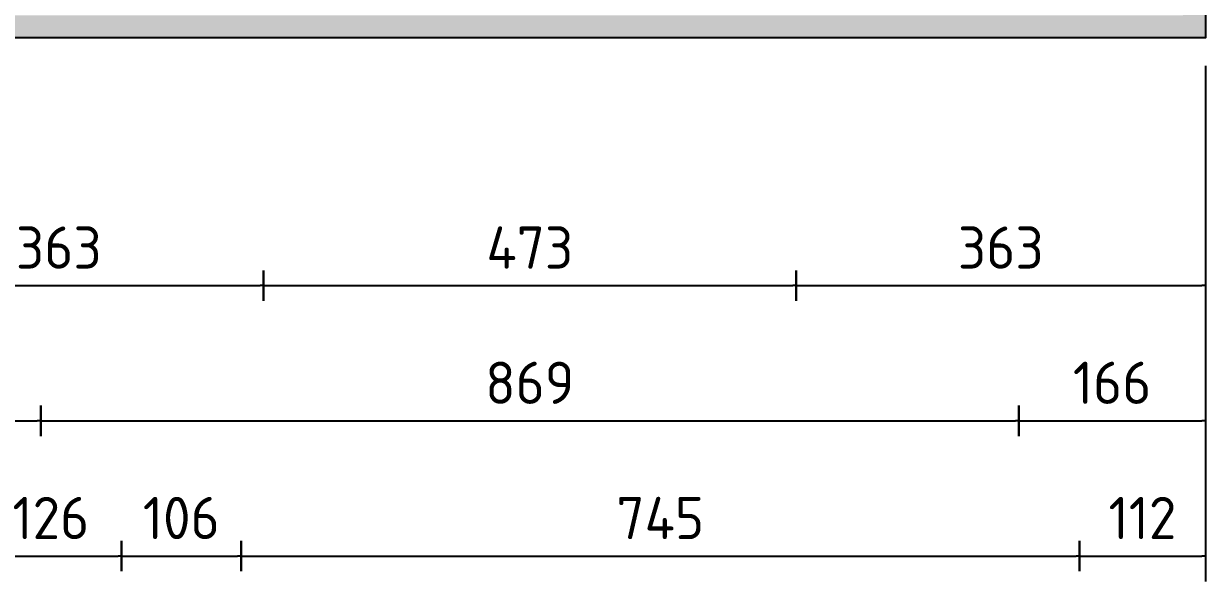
# Model space of a CAD drawing. Extents: x 0 to 420, y 0 to 297.
# Drawn here: x 172.4 to 242.4, y 142.5 to 175.5 of the extents above; entities that cross this region are included whole.
import ezdxf

# ---------------------------------------------------------------- set-up
doc = ezdxf.new("R2010")
doc.units = 0
doc.layers.get('0').update_dxf_attribs({"linetype": 'CONTINUOUS'})
doc.layers.get('DEFPOINTS').update_dxf_attribs({"linetype": 'CONTINUOUS'})
doc.layers.add('L25', color=1, linetype='CONTINUOUS')
doc.layers.add('T25', color=1, linetype='CONTINUOUS')
doc.styles.add('ISO', font='iso3098b.shx')
doc.dimstyles.new('SIGNSDIM', dxfattribs={"dimtxt": 2.5, "dimasz": 0.2, "dimexe": 1.5, "dimexo": 2, "dimgap": 1, "dimtad": 1, "dimdec": 4, "dimlfac": 15, "dimrnd": 1, "dimdsep": 46, "dimtxsty": 'ISO', "dimblk": 'SGNDIM', "dimcen": 2.5, "dimse2": 1, "dimadec": 0, "dimazin": 0, "dimtfac": 1, "dimtdec": 4, "dimtix": 1, "dimtmove": 0, "dimatfit": 3, "dimldrblk": 'SGNDIM', "dimfxl": 1, "dimtolj": 1, "dimtzin": 0, "dimarcsym": 0})

# ---------------------------------------------------------------- blocks, each defined once
blk = doc.blocks.new('SGNDIM')
for p, q in [((0, 4.5), (0, -4.5)), ((0, 0), (-1, 0))]:
    blk.add_line(p, q)
blk = doc.blocks.new('*D99')
at = {"layer": 'DEFPOINTS', "color": 0}
for p in [(234.917, 174.953), (242.367, 174.953), (242.367, 143.953)]:
    blk.add_point(p, dxfattribs=at)
at = {"layer": 'T25', "color": 0, "lineweight": -2}
for p, q in [((242.367, 172.953), (242.367, 142.453)), ((235.117, 143.953), (242.167, 143.953))]:
    blk.add_line(p, q, dxfattribs=at)
at = {"layer": 'T25', "color": 0, "lineweight": -2, "xscale": 0.2, "yscale": 0.2, "zscale": 0.2, "rotation": 180}
blk.add_blockref('SGNDIM', (234.917, 143.953), dxfattribs=at)
at = {"layer": 'T25', "color": 0, "lineweight": -2, "xscale": 0.2, "yscale": 0.2, "zscale": 0.2}
blk.add_blockref('SGNDIM', (242.367, 143.953), dxfattribs=at)
at = {"layer": 'T25', "color": 0, "insert": (238.642, 146.203), "char_height": 2.5, "attachment_point": 5, "style": 'ISO'}
blk.add_mtext('\\A1;112', dxfattribs=at)
blk = doc.blocks.new('*D100')
at = {"layer": 'DEFPOINTS', "color": 0}
for p in [(185.267, 174.953), (234.917, 174.953), (234.917, 143.953)]:
    blk.add_point(p, dxfattribs=at)
at = {"layer": 'T25', "color": 0, "lineweight": -2}
blk.add_line((185.467, 143.953), (234.717, 143.953), dxfattribs=at)
at = {"layer": 'T25', "color": 0, "lineweight": -2, "xscale": 0.2, "yscale": 0.2, "zscale": 0.2, "rotation": 180}
blk.add_blockref('SGNDIM', (185.267, 143.953), dxfattribs=at)
at = {"layer": 'T25', "color": 0, "lineweight": -2, "xscale": 0.2, "yscale": 0.2, "zscale": 0.2}
blk.add_blockref('SGNDIM', (234.917, 143.953), dxfattribs=at)
at = {"layer": 'T25', "color": 0, "insert": (210.092, 146.203), "char_height": 2.5, "attachment_point": 5, "style": 'ISO'}
blk.add_mtext('\\A1;745', dxfattribs=at)
blk = doc.blocks.new('*D101')
at = {"layer": 'DEFPOINTS', "color": 0}
for p in [(178.195, 174.953), (185.267, 174.953), (185.267, 143.953)]:
    blk.add_point(p, dxfattribs=at)
at = {"layer": 'T25', "color": 0, "lineweight": -2}
blk.add_line((178.395, 143.953), (185.067, 143.953), dxfattribs=at)
at = {"layer": 'T25', "color": 0, "lineweight": -2, "xscale": 0.2, "yscale": 0.2, "zscale": 0.2, "rotation": 180}
blk.add_blockref('SGNDIM', (178.195, 143.953), dxfattribs=at)
at = {"layer": 'T25', "color": 0, "lineweight": -2, "xscale": 0.2, "yscale": 0.2, "zscale": 0.2}
blk.add_blockref('SGNDIM', (185.267, 143.953), dxfattribs=at)
at = {"layer": 'T25', "color": 0, "insert": (181.731, 146.203), "char_height": 2.5, "attachment_point": 5, "style": 'ISO'}
blk.add_mtext('\\A1;106', dxfattribs=at)
blk = doc.blocks.new('*D102')
at = {"layer": 'DEFPOINTS', "color": 0}
for p in [(169.816, 174.953), (178.195, 174.953), (178.195, 143.953)]:
    blk.add_point(p, dxfattribs=at)
at = {"layer": 'T25', "color": 0, "lineweight": -2}
blk.add_line((170.016, 143.953), (177.995, 143.953), dxfattribs=at)
at = {"layer": 'T25', "color": 0, "lineweight": -2, "xscale": 0.2, "yscale": 0.2, "zscale": 0.2, "rotation": 180}
blk.add_blockref('SGNDIM', (169.816, 143.953), dxfattribs=at)
at = {"layer": 'T25', "color": 0, "lineweight": -2, "xscale": 0.2, "yscale": 0.2, "zscale": 0.2}
blk.add_blockref('SGNDIM', (178.195, 143.953), dxfattribs=at)
at = {"layer": 'T25', "color": 0, "insert": (174.006, 146.203), "char_height": 2.5, "attachment_point": 5, "style": 'ISO'}
blk.add_mtext('\\A1;126', dxfattribs=at)
blk = doc.blocks.new('*D104')
at = {"layer": 'DEFPOINTS', "color": 0}
for p in [(231.328, 174.953), (242.367, 174.953), (242.367, 151.953)]:
    blk.add_point(p, dxfattribs=at)
at = {"layer": 'T25', "color": 0, "lineweight": -2}
for p, q in [((242.367, 172.953), (242.367, 150.453)), ((231.528, 151.953), (242.167, 151.953))]:
    blk.add_line(p, q, dxfattribs=at)
at = {"layer": 'T25', "color": 0, "lineweight": -2, "xscale": 0.2, "yscale": 0.2, "zscale": 0.2, "rotation": 180}
blk.add_blockref('SGNDIM', (231.328, 151.953), dxfattribs=at)
at = {"layer": 'T25', "color": 0, "lineweight": -2, "xscale": 0.2, "yscale": 0.2, "zscale": 0.2}
blk.add_blockref('SGNDIM', (242.367, 151.953), dxfattribs=at)
at = {"layer": 'T25', "color": 0, "insert": (236.847, 154.203), "char_height": 2.5, "attachment_point": 5, "style": 'ISO'}
blk.add_mtext('\\A1;166', dxfattribs=at)
blk = doc.blocks.new('*D105')
at = {"layer": 'DEFPOINTS', "color": 0}
for p in [(173.405, 174.953), (231.328, 174.953), (231.328, 151.953)]:
    blk.add_point(p, dxfattribs=at)
at = {"layer": 'T25', "color": 0, "lineweight": -2}
blk.add_line((173.605, 151.953), (231.128, 151.953), dxfattribs=at)
at = {"layer": 'T25', "color": 0, "lineweight": -2, "xscale": 0.2, "yscale": 0.2, "zscale": 0.2, "rotation": 180}
blk.add_blockref('SGNDIM', (173.405, 151.953), dxfattribs=at)
at = {"layer": 'T25', "color": 0, "lineweight": -2, "xscale": 0.2, "yscale": 0.2, "zscale": 0.2}
blk.add_blockref('SGNDIM', (231.328, 151.953), dxfattribs=at)
at = {"layer": 'T25', "color": 0, "insert": (202.367, 154.203), "char_height": 2.5, "attachment_point": 5, "style": 'ISO'}
blk.add_mtext('\\A1;869', dxfattribs=at)
blk = doc.blocks.new('*D106')
at = {"layer": 'DEFPOINTS', "color": 0}
for p in [(162.367, 174.953), (173.405, 174.953), (173.405, 151.953)]:
    blk.add_point(p, dxfattribs=at)
at = {"layer": 'T25', "color": 0, "lineweight": -2}
for p, q in [((162.367, 172.953), (162.367, 150.453)), ((162.567, 151.953), (173.205, 151.953))]:
    blk.add_line(p, q, dxfattribs=at)
at = {"layer": 'T25', "color": 0, "lineweight": -2, "xscale": 0.2, "yscale": 0.2, "zscale": 0.2, "rotation": 180}
blk.add_blockref('SGNDIM', (162.367, 151.953), dxfattribs=at)
at = {"layer": 'T25', "color": 0, "lineweight": -2, "xscale": 0.2, "yscale": 0.2, "zscale": 0.2}
blk.add_blockref('SGNDIM', (173.405, 151.953), dxfattribs=at)
at = {"layer": 'T25', "color": 0, "insert": (167.886, 154.203), "char_height": 2.5, "attachment_point": 5, "style": 'ISO'}
blk.add_mtext('\\A1;166', dxfattribs=at)
blk = doc.blocks.new('*D107')
at = {"layer": 'DEFPOINTS', "color": 0}
for p in [(218.142, 174.953), (242.367, 174.953), (242.367, 159.953)]:
    blk.add_point(p, dxfattribs=at)
at = {"layer": 'T25', "color": 0, "lineweight": -2}
for p, q in [((242.367, 172.953), (242.367, 158.453)), ((218.342, 159.953), (242.167, 159.953))]:
    blk.add_line(p, q, dxfattribs=at)
at = {"layer": 'T25', "color": 0, "lineweight": -2, "xscale": 0.2, "yscale": 0.2, "zscale": 0.2, "rotation": 180}
blk.add_blockref('SGNDIM', (218.142, 159.953), dxfattribs=at)
at = {"layer": 'T25', "color": 0, "lineweight": -2, "xscale": 0.2, "yscale": 0.2, "zscale": 0.2}
blk.add_blockref('SGNDIM', (242.367, 159.953), dxfattribs=at)
at = {"layer": 'T25', "color": 0, "insert": (230.254, 162.203), "char_height": 2.5, "attachment_point": 5, "style": 'ISO'}
blk.add_mtext('\\A1;363', dxfattribs=at)
blk = doc.blocks.new('*D108')
at = {"layer": 'DEFPOINTS', "color": 0}
for p in [(186.592, 174.953), (218.142, 174.953), (218.142, 159.953)]:
    blk.add_point(p, dxfattribs=at)
at = {"layer": 'T25', "color": 0, "lineweight": -2}
blk.add_line((186.792, 159.953), (217.942, 159.953), dxfattribs=at)
at = {"layer": 'T25', "color": 0, "lineweight": -2, "xscale": 0.2, "yscale": 0.2, "zscale": 0.2, "rotation": 180}
blk.add_blockref('SGNDIM', (186.592, 159.953), dxfattribs=at)
at = {"layer": 'T25', "color": 0, "lineweight": -2, "xscale": 0.2, "yscale": 0.2, "zscale": 0.2}
blk.add_blockref('SGNDIM', (218.142, 159.953), dxfattribs=at)
at = {"layer": 'T25', "color": 0, "insert": (202.367, 162.203), "char_height": 2.5, "attachment_point": 5, "style": 'ISO'}
blk.add_mtext('\\A1;473', dxfattribs=at)
blk = doc.blocks.new('*D109')
at = {"layer": 'DEFPOINTS', "color": 0}
for p in [(162.367, 174.953), (186.592, 174.953), (186.592, 159.953)]:
    blk.add_point(p, dxfattribs=at)
at = {"layer": 'T25', "color": 0, "lineweight": -2}
for p, q in [((162.367, 172.953), (162.367, 158.453)), ((162.567, 159.953), (186.392, 159.953))]:
    blk.add_line(p, q, dxfattribs=at)
at = {"layer": 'T25', "color": 0, "lineweight": -2, "xscale": 0.2, "yscale": 0.2, "zscale": 0.2, "rotation": 180}
blk.add_blockref('SGNDIM', (162.367, 159.953), dxfattribs=at)
at = {"layer": 'T25', "color": 0, "lineweight": -2, "xscale": 0.2, "yscale": 0.2, "zscale": 0.2}
blk.add_blockref('SGNDIM', (186.592, 159.953), dxfattribs=at)
at = {"layer": 'T25', "color": 0, "insert": (174.479, 162.203), "char_height": 2.5, "attachment_point": 5, "style": 'ISO'}
blk.add_mtext('\\A1;363', dxfattribs=at)

msp = doc.modelspace()

# ---------------------------------------------------------------- hatches: boundary and pattern name
at = {"layer": 'L25'}
h = msp.add_hatch(color=256, dxfattribs=at)
h.paths.add_polyline_path([(162.3667145, 174.6201049), (162.3667145, 234.6201049), (242.3667145, 234.6201049), (242.3667145, 174.6201049)])
h.paths.add_polyline_path([(163.7000478, 175.9534382), (163.7000478, 233.2867716), (241.0333812, 233.2867716), (241.0333812, 175.9534382)], flags=16)

# ---------------------------------------------------------------- linework, layer by layer
msp.add_lwpolyline([(162.3667145, 174.6201049), (162.3667145, 234.6201049), (242.3667145, 234.6201049), (242.3667145, 174.6201049)], close=True, dxfattribs=at)

# ---------------------------------------------------------------- dimensions: what is measured, and where the dimension line sits
at = {"layer": 'T25'}
for base, p2, picture, middle in [((173.4052088, 151.9534382), (173.4052088, 174.9534382), '*D106', (167.8859617, 154.2034382)), ((186.5917903, 159.9534382), (186.5917903, 174.9534382), '*D109', (174.4792524, 162.2034382))]:
    dim = msp.add_linear_dim(base=base, p1=(162.3667145, 174.9534382), p2=p2, dimstyle='SIGNSDIM', dxfattribs=at)
    dim.commit()
    dim.dimension.update_dxf_attribs({"geometry": picture, "text_midpoint": middle})
for base, p1, p2, override, picture, middle in [((178.1951047, 143.9534382), (169.8161842, 174.9534382), (178.1951047, 174.9534382), {"dimse1": 1}, '*D102', (174.0056444, 146.2034382)), ((231.3282202, 151.9534382), (173.4052088, 174.9534382), (231.3282202, 174.9534382), {"dimse1": 1}, '*D105', (202.3667145, 154.2034382)), ((185.2673584, 143.9534382), (178.1951047, 174.9534382), (185.2673584, 174.9534382), {"dimse1": 1}, '*D101', (181.7312315, 146.2034382)), ((234.9172448, 143.9534382), (185.2673584, 174.9534382), (234.9172448, 174.9534382), {"dimse1": 1}, '*D100', (210.0923016, 146.2034382)), ((218.1416387, 159.9534382), (186.5917903, 174.9534382), (218.1416387, 174.9534382), {"dimse1": 1}, '*D108', (202.3667145, 162.2034382)), ((242.3667145, 159.9534382), (218.1416387, 174.9534382), (242.3667145, 174.9534382), {"dimse1": 1, "dimse2": 0}, '*D107', (230.2541766, 162.2034382)), ((242.3667145, 151.9534382), (231.3282202, 174.9534382), (242.3667145, 174.9534382), {"dimse1": 1, "dimse2": 0}, '*D104', (236.8474673, 154.2034382)), ((242.3667145, 143.9534382), (234.9172448, 174.9534382), (242.3667145, 174.9534382), {"dimse1": 1, "dimse2": 0}, '*D99', (238.6419797, 146.2034382))]:
    dim = msp.add_linear_dim(base=base, p1=p1, p2=p2, dimstyle='SIGNSDIM', override=override, dxfattribs=at)
    dim.commit()
    dim.dimension.update_dxf_attribs({"geometry": picture, "text_midpoint": middle})

doc.saveas('drawing.dxf')
